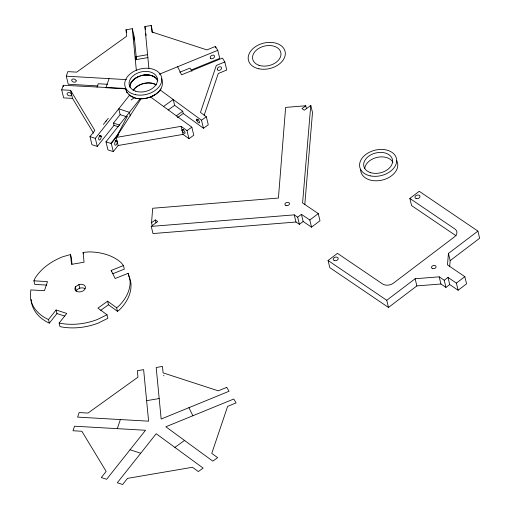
<?xml version="1.0" encoding="UTF-8"?>
<svg xmlns="http://www.w3.org/2000/svg" width="510" height="510" viewBox="0 0 510 510"><rect width="100%" height="100%" fill="white"/><g stroke="black" fill="none" stroke-linecap="round" stroke-linejoin="round"><path stroke-width="0.76" d="M125.677 88.791L125.67 88.459L63.227 85.278L61.697 89.83L63.642 97.882L72.522 98.392L93.534 133.148M31.314 299.415L31.225 300.894A50.726 35.177 -13.6 0 0 48.903 322.957L49.368 323.117L56.954 313.567L56.087 309.984L66.753 313.459L59.141 323.047L60.008 326.63A50.63 35.107 -13.6 0 0 98.143 323.123L107.859 318.329L106.992 314.753L97.945 308.129L107.604 301.187L116.631 307.791L117.498 311.368L119.34 309.94A50.726 35.177 -13.6 0 0 130.828 282.483L129.247 277.593M152.229 225.637L151.534 222.768L152.688 208.265L278.428 198.046L285.625 107.4L305.745 105.768L306.433 108.63M305.745 105.768L301.984 108.617L304.355 110.23L310.775 105.36L302.589 202.954L318.265 213.594L319.999 220.753L311.54 227.173L303.157 221.487L301.423 214.327L297.668 217.177L299.395 224.336L303.157 221.487M304.789 204.561L312.502 112.519L310.775 105.36M456.182 235.856L411.576 205.587L409.849 198.428L419.245 191.295L477.908 231.1L448.437 253.457L447.48 264.894L464.833 276.669L466.567 283.828L458.107 290.247L449.724 284.561L447.99 277.402L444.229 280.258L445.963 287.417L449.724 284.561M449.661 266.717L450.171 260.616L448.437 253.457M129.725 86.534C130.286 81.192 135.526 77.399 140.524 75.862M98.003 85.941L68.251 84.239L66.3 76.175L67.83 71.629L76.704 72.139L126.652 36.223L126.027 29.784L132.313 28.713L134.264 36.771L136.406 58.937L135.864 56.699L147.645 54.685M97.059 87.248L98.245 83.748L107.406 84.271M126.518 79.624L109.051 78.629L105.978 87.726L125.709 88.855L126.729 92.042L129.597 95.166L95.319 138.357L97.27 146.408L91.934 144.674L89.983 136.623L94.847 130.496L70.571 90.334L61.697 89.83M204.127 115.394L218.274 73.497L226.765 70.023L224.814 61.965L222.468 58.083L181.566 74.811L177.614 66.746M117.294 428.655L120.36 419.564L148.601 421.164L143.622 369.642L137.343 370.719L137.961 377.158L88.013 413.068L79.146 412.564L77.609 417.11L120.36 419.564M46.85 285.103L34.763 284.408L33.902 280.825L34.846 278.575A50.726 35.177 -13.6 0 1 63.042 256.664L70.539 254.56L71.406 258.143L71.986 264.167M128.973 94.834C139.816 104.69 166.681 95.179 161.848 79.33M127.411 116.114L116.184 137.439L111.32 143.565L113.271 151.623L107.935 149.883L105.991 141.831L140.256 98.653C148.244 98.966 156.64 95.344 161.026 88.899M130.815 83.041L132.077 81.166M76.003 291.114L77.507 289.298L79.955 288.118A5.368 3.723 -13.6 0 1 84.972 288.692M141.079 98.71L119.48 132.307L110.88 143.425L105.991 141.831M103.364 124.459L108.311 118.294M97.27 146.408L114.004 125.326L113.462 123.088L120.156 114.654L118.747 108.834L129.419 112.315L130.299 115.948M113.271 151.623L118.135 145.497L183.084 134.391L188.955 138.688L193.781 135.214L191.837 127.162L150.533 96.945L154.83 94.815M49.368 323.117L48.507 319.534L56.087 309.984M130.056 449.769L145.528 430.268L74.543 426.213L73.006 430.759L81.88 431.269L106.156 471.425L101.299 477.551L106.628 479.292L130.056 449.769L140.728 453.243L156.194 433.729L203.146 468.091L198.313 471.565L192.442 467.275L127.5 478.374L122.636 484.5L117.3 482.76L140.728 453.243M105.487 121.648L106.564 120.609M132.543 80.599L134.519 78.725L139.147 76.264M116.631 307.791L118.473 306.357A50.726 35.177 -13.6 0 0 129.961 278.9L128.157 273.315L115.171 278.505L111.218 270.44L123.452 265.557L124.319 269.133L112.806 273.73M151.534 222.768L155.295 219.918L157.666 221.525L151.247 226.395L152.981 233.554L295.991 222.028L299.395 224.336M311.54 227.173L309.806 220.014L318.265 213.594M445.963 287.417L440.933 284L416.874 285.906L388.473 307.447L329.798 267.642L328.064 260.483L337.467 253.349L382.729 284.057A7.777 5.393 -13.6 0 0 393.395 283.19L454.499 236.831A7.854 5.444 -13.6 0 0 455.111 229.137L409.849 198.428M388.473 307.447L386.739 300.288L415.14 278.74L439.199 276.841L444.229 280.258M450.171 260.616L479.642 238.259L477.908 231.1M458.107 290.247L456.373 283.088L464.833 276.669M182.108 130.362L183.313 129.47L182.108 130.362L182.274 130.828A2.301 0.835 54.3 0 0 183.963 133.046A2.301 0.835 54.3 0 0 185.079 132.88L184.881 132.045A2.301 0.835 54.3 0 0 183.186 129.827A2.301 0.835 54.3 0 0 182.07 129.993L182.108 130.362L183.326 129.521M163.563 106.469L173.221 99.526L201.495 120.207L203.445 128.265L208.278 124.791L206.327 116.733L200.455 112.436L216.323 65.439L224.814 61.965M168.192 109.969L174.63 105.34L173.221 99.526L160.102 89.919M176.269 115.885L182.708 111.25L174.63 105.34M177.454 117.657L183.249 113.488L182.708 111.25M196.764 120.405L196.567 119.569A2.301 0.835 54.3 0 1 197.682 119.404A2.301 0.835 54.3 0 1 199.372 121.622L199.576 122.457A2.301 0.835 54.3 0 1 198.46 122.623A2.301 0.835 54.3 0 1 196.764 120.405L197.976 119.531M188.955 138.688L187.004 130.636L191.837 127.162M201.495 120.207L206.327 116.733M100.744 310.322L108.471 304.763L107.604 301.187M174.873 447.404L184.531 440.455L212.804 461.136L217.636 457.661L211.771 453.371L227.638 406.374L236.13 402.9L233.778 399.018L165.852 426.781L184.531 440.455M131.147 99.973L134.43 97.627L136.113 98.181M196.726 120.29L197.944 119.448M106.992 314.753L97.276 319.547A50.63 35.107 -13.6 0 1 59.141 323.053M191.237 70.023L219.721 58.369L217.77 50.318L215.424 46.429L206.933 49.903L151.789 31.939L151.164 25.5L144.878 26.571L148.894 68.219M159.343 74.224L217.77 50.318M179.749 72.267L189.962 68.085L191.919 71.323M149.557 75.085L144.987 74.843L141.219 75.505L145.012 74.938L148.722 74.989L151.451 75.595M135.309 59.746L147.874 57.604M187.004 130.636L181.133 126.34L116.184 137.439L118.135 145.497M146.625 400.681L159.184 398.533M70.539 254.56L71.483 264.358L84.048 262.21L83.105 252.418L88.823 251.902A50.726 35.177 -13.6 0 1 121.106 262.624L123.452 265.557M151.247 226.395L294.257 214.869L297.668 217.177M33.902 280.825L47.494 281.609L44.421 290.7L30.804 289.922L30.358 297.317A50.726 35.177 -13.6 0 0 48.042 319.381L48.507 319.534M66.3 76.175L109.051 78.629M140.256 98.653L136.349 98.341M149.972 75.18L151.393 75.493M99.603 135.698L101.12 136.17L101.209 136.737A2.301 1.103 -72 0 1 100.33 139.396A2.301 1.103 -72 0 1 98.876 139.67L98.679 138.835A2.301 1.103 -72 0 1 99.552 136.176A2.301 1.103 -72 0 1 101.005 135.902L101.12 136.17M115.496 140.645L117.007 141.117L117.211 141.952A2.301 1.103 -72 0 1 116.331 144.611A2.301 1.103 -72 0 1 114.884 144.885L114.68 144.049A2.301 1.103 -72 0 1 115.553 141.391A2.301 1.103 -72 0 1 117.007 141.117L115.674 140.683M115.636 140.996L117.16 141.468L115.827 141.034M89.983 136.623L95.319 138.357M120.156 114.654L126.556 116.739M113.462 123.088L119.863 125.173M114.004 125.326L118.269 126.716M99.826 135.819L101.159 136.253M56.954 313.567L64.776 316.111M110.88 143.425L111.32 143.565M130.069 95.478L134.43 97.627M152.107 75.652C154.415 76.672 156.908 78.024 157.743 80.331M152.133 75.748L154.97 77.067M447.99 277.402L456.373 283.088M301.423 214.327L309.806 220.014M328.064 260.483L386.739 300.288M183.249 113.488L203.445 128.265M108.471 304.763L117.498 311.368M161.409 78.336L161.638 78.68M127.481 92.916L126.709 91.947M157.788 80.911C154.135 73.701 144.209 74.001 137.757 76.965A14.439 10.015 -13.6 0 0 129.948 86.413L130.069 87.541M188.923 407.681L192.876 415.746M125.658 88.702L126.729 92.042M439.199 276.841L440.933 284M415.14 278.74L416.874 285.906M294.257 214.869L295.991 222.028M215.424 46.429L215.775 47.895M181.133 126.34L183.084 134.391M151.164 25.5L152.936 32.818M144.878 26.571L145.592 29.503M126.027 29.784L126.741 32.716M155.295 219.918L155.99 222.781M128.157 273.315L129.024 276.892M70.571 90.334L72.522 98.392M111.218 270.44L111.562 271.868M63.227 85.278L63.584 86.745M83.105 252.418L83.449 253.852M78.884 284.618L79.751 288.195M75.378 287.155L76.245 290.738M163.748 375.271L163.85 375.864M146.153 35.413L145.93 33.8M135.864 56.699L136.151 59.657M132.313 28.713L136.336 70.342M133.065 90.417A14.694 10.187 -13.6 0 1 156.404 84.787M364.758 168.542A14.694 10.187 -13.6 0 1 377.215 157.373A14.694 10.187 -13.6 0 1 392.898 162.295M396.672 160.688A18.851 13.069 -13.6 0 1 382.302 180.068A18.851 13.069 -13.6 0 1 360.647 169.422M133.295 90.468A14.439 10.015 -13.6 0 1 156.092 84.864M133.333 35.362L134.143 39.863L133.333 35.362M75.741 286.575L75.136 287.538A5.368 3.723 -13.6 0 0 79.401 291.937A5.368 3.723 -13.6 0 0 85.45 287.347A5.368 3.723 -13.6 0 0 79.088 284.542L75.741 286.575M118.779 134.372L116.184 137.439L118.779 134.372M226.733 387.364L218.242 390.839L163.098 372.874L162.473 366.435L156.194 367.506L161.16 419.035L229.079 391.246L226.733 387.364M217.375 69.621L217.273 69.016A2.321 1.632 -31.2 0 1 220.32 66.765A2.321 1.632 -31.2 0 1 220.964 69.43A2.321 1.632 -31.2 0 1 217.477 69.857L217.375 69.621M210.432 58.204L210.228 57.362A2.321 1.632 -31.2 0 1 213.276 55.118A2.321 1.632 -31.2 0 1 213.919 57.777A2.321 1.632 -31.2 0 1 210.432 58.204M76.149 80.72L75.971 80.293A2.321 1.53 18.6 0 0 72.337 79.19A2.321 1.53 18.6 0 0 72.981 81.849A2.321 1.53 18.6 0 0 76.175 81.135L76.149 80.72M71.547 94.363L71.368 93.936A2.321 1.53 18.6 0 0 67.728 92.833A2.321 1.53 18.6 0 0 68.372 95.498A2.321 1.53 18.6 0 0 71.572 94.777L71.547 94.363M285.944 205.53A2.333 1.619 -13.6 0 0 289.501 203.815A2.333 1.619 -13.6 0 0 286.174 202.661A2.333 1.619 -13.6 0 0 285.944 205.53M370.305 175.873A18.851 13.069 -13.6 0 0 396.646 159.464A18.851 13.069 -13.6 0 0 367.468 153.338A18.851 13.069 -13.6 0 0 370.305 175.873M370.19 172.507A14.694 10.187 -13.6 0 0 392.598 161.715A14.694 10.187 -13.6 0 0 371.624 154.453A14.694 10.187 -13.6 0 0 370.19 172.507M135.488 91.137A14.439 10.015 -13.6 0 0 157.501 80.535A14.439 10.015 -13.6 0 0 136.897 73.402A14.439 10.015 -13.6 0 0 135.488 91.137M432.512 268.604A2.333 1.619 -13.6 0 0 436.069 266.896A2.333 1.619 -13.6 0 0 432.741 265.742A2.333 1.619 -13.6 0 0 432.512 268.604M258.946 65.274A14.439 10.015 -13.6 0 0 280.959 54.672A14.439 10.015 -13.6 0 0 260.355 47.532A14.439 10.015 -13.6 0 0 258.946 65.274M258.914 68.805A18.851 13.069 -13.6 0 0 285.256 52.396A18.851 13.069 -13.6 0 0 256.084 46.27A18.851 13.069 -13.6 0 0 258.914 68.805M135.456 94.675A18.851 13.069 -13.6 0 0 161.804 78.266A18.851 13.069 -13.6 0 0 132.625 72.139A18.851 13.069 -13.6 0 0 135.456 94.675M334.318 260.578A2.556 1.772 -13.6 0 0 338.213 258.697A2.556 1.772 -13.6 0 0 334.566 257.435A2.556 1.772 -13.6 0 0 334.318 260.578M416.096 198.524A2.556 1.772 -13.6 0 0 419.998 196.65A2.556 1.772 -13.6 0 0 416.345 195.387A2.556 1.772 -13.6 0 0 416.096 198.524"/></g></svg>
